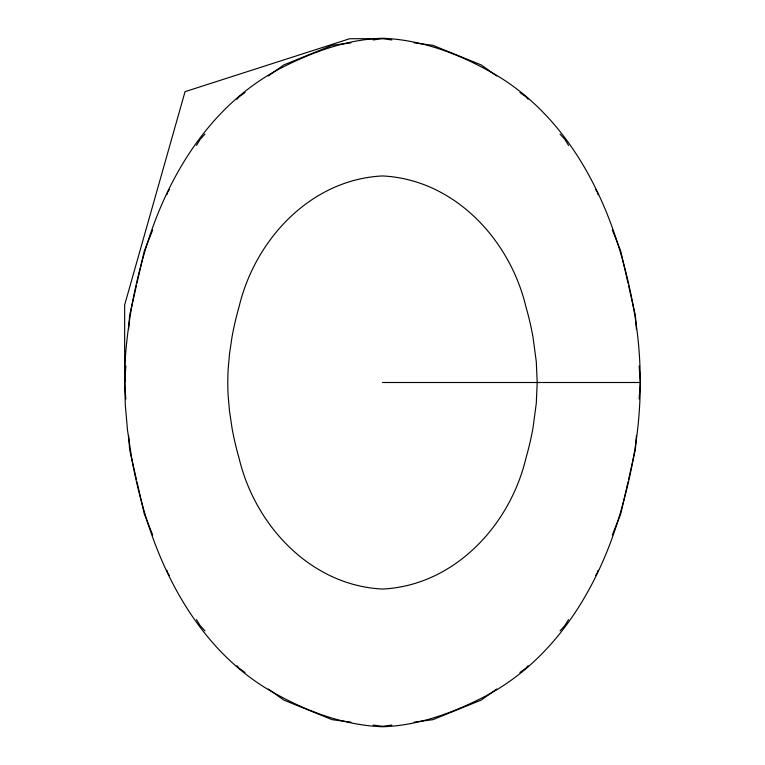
<?xml version="1.0" encoding="UTF-8"?>
<svg xmlns="http://www.w3.org/2000/svg" width="765" height="765" viewBox="0 0 765 765"><rect width="100%" height="100%" fill="white"/><g stroke="black" fill="none" stroke-linecap="round" stroke-linejoin="round"><path stroke-width="1.15" d="M125.871 398.967C122.821 368.204 126.627 337.212 131.666 306.851A504.479 504.479 0 0 1 143.466 256.294C164.628 180.502 208.233 106.316 279.799 68.697C311.584 52.336 346.411 39.35 382.5 38.25C424.193 39.818 464.365 55.95 499.765 77.236C563.365 116.787 601.539 185.905 621.534 256.294A504.479 504.479 0 0 1 633.334 306.851C642.581 356.748 642.581 408.252 633.334 458.149A504.479 504.479 0 0 1 621.534 508.706C600.372 584.498 556.767 658.684 485.201 696.303C453.416 712.664 418.589 725.65 382.5 726.75C340.808 725.182 300.635 709.05 265.235 687.764C201.635 648.213 163.461 579.095 143.466 508.706A504.479 504.479 0 0 1 131.666 458.149L127.468 429.844L125.307 405.163L124.657 382.5L124.657 304.919L185.044 91.666L349.758 38.709L375.481 38.709M124.657 382.5L125.871 366.033M128.568 329.572L129.61 315.457L136.428 285.517M636.432 435.428L635.39 449.543L628.572 479.483M639.129 398.967L640.343 382.5L639.129 366.033M136.954 283.213L144.298 250.968L152.684 230.036M628.046 481.787L620.702 514.032L612.316 534.965M166.818 194.798L167.698 192.589M597.302 572.411L598.182 570.202M168.137 191.489L169.371 189.49M196.462 145.388L200.153 139.373L204.944 134.143M568.538 619.612L564.847 625.627L560.057 630.857M595.629 575.51L596.863 573.511M236.873 99.287L239.263 96.677L245.077 92.527M528.127 665.713L525.737 668.323L519.923 672.473M268.324 75.955L283.815 64.91L332.173 45.307L350.896 42.859M496.676 689.045L481.185 700.09L432.827 719.693L414.104 722.141M373.138 39.943L382.5 38.709L391.862 39.943M391.862 725.057L382.5 726.291L373.138 725.057M382.5 382.5L640.343 382.5M414.104 42.859L432.827 45.307L481.185 64.91L496.676 75.955M350.896 722.141L332.173 719.693L283.815 700.09L268.324 689.045M519.923 92.527L525.737 96.677L528.127 99.287M245.077 672.473L239.263 668.323L236.873 665.713M560.057 134.143L564.847 139.373L568.538 145.388M204.944 630.857L200.153 625.627L196.462 619.612M595.629 189.49L596.863 191.489M168.137 573.511L169.371 575.51M597.302 192.589L598.182 194.798M612.316 230.036L620.702 250.968L628.046 283.213M152.684 534.965L144.298 514.032L136.954 481.787M166.818 570.202L167.698 572.411M628.572 285.517L635.39 315.457L636.432 329.572M136.428 479.483L129.61 449.543L128.568 435.428M537.202 382.5L536.294 403.279L533.004 427.884A302.691 302.691 0 0 1 525.918 458.225C509.939 525.565 454.142 585.588 382.5 589.05C310.858 585.588 255.061 525.565 239.082 458.225A302.691 302.691 0 0 1 231.996 427.884L229.481 410.901L228.18 396.098A237.332 237.332 0 0 1 228.18 368.902L229.481 354.099L231.996 337.116A302.691 302.691 0 0 1 239.082 306.775C255.061 239.435 310.858 179.412 382.5 175.95C454.142 179.412 509.939 239.435 525.918 306.775A302.691 302.691 0 0 1 533.004 337.116L536.294 361.721L537.202 382.5"/></g></svg>
